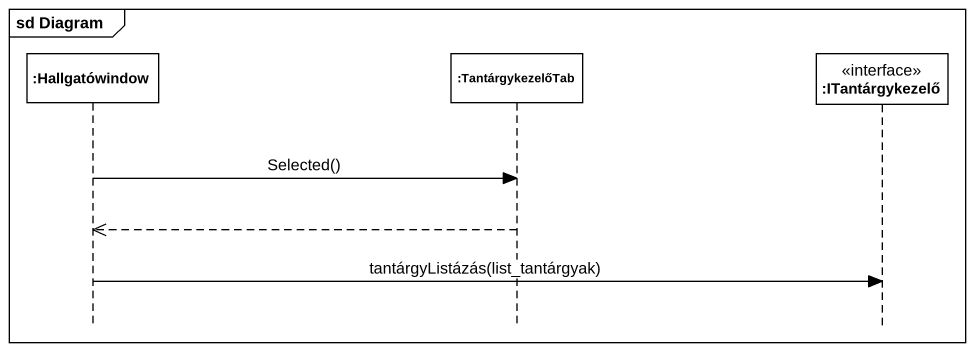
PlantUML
@startuml
mainframe sd Diagram
hide footbox
participant ":Hallgatówindow" as Hallgatówindow
participant ":TantárgykezelőTab" as TantárgykezelőTab
participant ":ITantárgykezelő" as ITantárgykezelő <<interface>>

Hallgatówindow -> TantárgykezelőTab : Selected()
TantárgykezelőTab -->> Hallgatówindow
Hallgatówindow -> ITantárgykezelő : tantárgyListázás(list_tantárgyak)
@enduml
